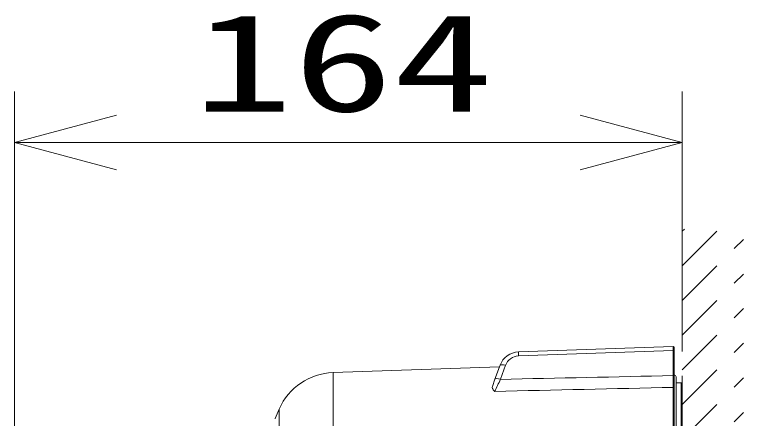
# Model space of a CAD drawing. Units: millimetres on the paper. Extents: x -63 to 63, y -59 to 59.
# Drawn here: x 9.46 to 27.33, y 34.13 to 44.03 of the extents above; entities that cross this region are included whole.
import ezdxf
from ezdxf.enums import TextEntityAlignment as Align

# ---------------------------------------------------------------- set-up
doc = ezdxf.new("R2010")
doc.units = ezdxf.units.MM
doc.linetypes.add('DASHED1', pattern=[1.8, 1.2, -0.6])
for name, color, linetype, lineweight in [('0-2_GAIKEI', 4, 'Continuous', 9), ('0-3_SUNPO', 7, 'Continuous', 9), ('0-4_0', 7, 'Continuous', 9)]:
    doc.layers.add(name, color=color, linetype=linetype, lineweight=lineweight)
doc.styles.add('ＭＳ ゴシック', font='')
doc.styles.get('ＭＳ ゴシック').set_extended_font_data('MS Gothic')

# ---------------------------------------------------------------- blocks, each defined once
blk = doc.blocks.new('_Open30')
at = {"layer": '0-4_0'}
blk.add_line((0, 0), (-1, 0), dxfattribs=at)
blk.add_lwpolyline([(-1, 0.2679), (0, 0), (-1, -0.2679)], dxfattribs=at)

msp = doc.modelspace()

# ---------------------------------------------------------------- linework, layer by layer
at = {"layer": '0-2_GAIKEI', "color": 134, "linetype": 'DASHED1'}
for p, q in [((25.827, 38.774), (25.827, 14.602)), ((25.827, 37.869), (26.731, 38.774)), ((25.827, 38.718), (25.883, 38.774)), ((25.827, 37.021), (27.327, 38.521)), ((25.827, 36.172), (27.327, 37.672)), ((25.827, 35.324), (27.327, 36.824)), ((25.827, 34.475), (27.327, 35.975)), ((25.827, 33.627), (27.327, 35.127)), ((25.827, 32.778), (27.327, 34.278))]:
    msp.add_line(p, q, dxfattribs=at)
at = {"layer": '0-2_GAIKEI'}
for p, q in [((25.608, 35.797), (21.813, 35.664)), ((25.608, 35.797), (25.608, 35.182)), ((25.627, 35.79), (25.608, 35.797)), ((21.237, 35.091), (21.349, 35.4)), ((21.371, 35.091), (21.496, 35.434)), ((17.267, 29.329), (17.267, 35.257)), ((21.173, 34.916), (21.237, 35.091)), ((25.608, 35.182), (25.608, 34.892)), ((25.627, 35.176), (25.608, 35.182)), ((25.677, 18.701), (25.677, 35.149)), ((25.608, 31.045), (25.608, 34.892)), ((25.627, 34.874), (25.608, 34.892)), ((25.797, 35.001), (25.677, 35.001)), ((25.827, 34.971), (25.797, 35.001)), ((25.797, 35.001), (25.797, 28.541)), ((25.827, 34.971), (25.827, 19.031)), ((15.947, 29.32), (15.947, 34.363)), ((15.846, 34.133), (15.846, 34.119))]:
    msp.add_line(p, q, dxfattribs=at)
at = {"layer": '0-2_GAIKEI', "color": 7}
for p, q in [((25.608, 35.895), (21.814, 35.763)), ((25.627, 35.876), (25.608, 35.895)), ((25.627, 35.876), (25.627, 30.992)), ((17.267, 35.257), (21.349, 35.4)), ((21.349, 35.4), (21.362, 35.434)), ((15.846, 34.133), (15.947, 34.363))]:
    msp.add_line(p, q, dxfattribs=at)
at = {"layer": '0-2_GAIKEI'}
for points in [[(25.608, 35.895), (25.608, 35.895), (25.607, 35.89), (25.606, 35.845)], [(21.173, 34.916), (21.17, 34.898), (21.171, 34.881), (21.175, 34.868), (21.181, 34.855), (21.194, 34.836), (21.21, 34.818), (21.233, 34.795)]]:
    msp.add_lwpolyline(points, dxfattribs=at)
at = {"layer": '0-2_GAIKEI', "color": 7}
for centre, radius, start, end in [((21.832, 35.263), 0.5, 92.0012, 160), ((17.32, 33.758), 1.5, 92, 156.1963)]:
    msp.add_arc(centre, radius, start, end, dxfattribs=at)
at = {"layer": '0-2_GAIKEI'}
for centre, radius, start, end in [((20.036, 35.843), 5.572, 359.5198, 0.5331), ((21.825, 35.314), 0.35, 92.0015, 159.9999), ((25.627, 35.149), 0.05, 0.0003, 90.0029), ((39.765, 26.306), 20.384, 154.4706, 155.3884), ((206.854, -8511.929), 8549.032, 91.21481, 91.24321), ((214.95, -8644.796), 8681.754, 91.24967, 91.27855)]:
    msp.add_arc(centre, radius, start, end, dxfattribs=at)
for centre, major_axis, ratio, start_param, end_param in [((21.819, 35.613), (-0.005, 0.15), 0.034878, 0.000006, 1.220289), ((21.503, 35.383), (-0.141, 0.051), 0.31004, 4.872076, 6.283185), ((21.378, 35.04), (-0.141, 0.051), 0.31004, 4.872076, 6.283185)]:
    msp.add_ellipse(centre, major_axis=major_axis, ratio=ratio, start_param=start_param, end_param=end_param, dxfattribs=at)
at = {"layer": '0-3_SUNPO'}
for p, q in [((9.462, 32.626), (9.462, 42.145)), ((25.827, 36.971), (25.827, 42.145)), ((11.962, 40.895), (23.327, 40.895))]:
    msp.add_line(p, q, dxfattribs=at)

# ---------------------------------------------------------------- block references
at = {"layer": '0-3_SUNPO', "xscale": 2.5, "yscale": 2.5, "rotation": 180}
msp.add_blockref('_Open30', (9.462, 40.895), dxfattribs=at)
at = {"layer": '0-3_SUNPO', "xscale": 2.5, "yscale": 2.5}
msp.add_blockref('_Open30', (25.827, 40.895), dxfattribs=at)

# ---------------------------------------------------------------- texts
at = {"layer": '0-3_SUNPO', "style": 'ＭＳ ゴシック', "width": 1.5}
msp.add_text('164', height=2.405, dxfattribs=at).set_placement((13.835, 40.933), align=Align.BOTTOM_LEFT)

doc.saveas('drawing.dxf')
